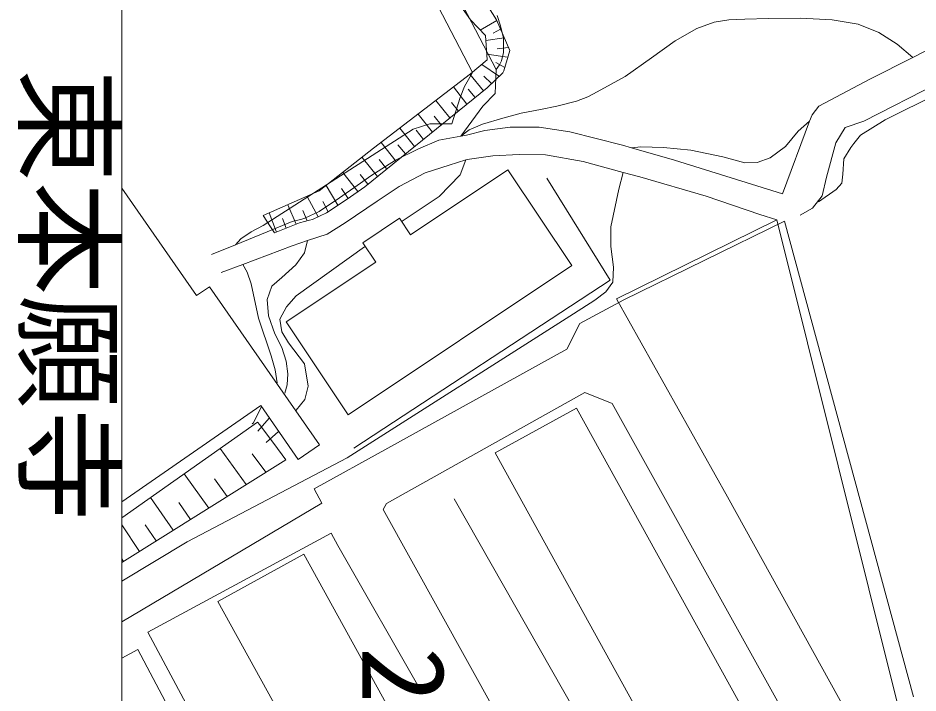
# Model space of a CAD drawing. Units: millimetres on the paper. Extents: x -1 to 831, y -18 to 611.
# Drawn here: x 8.9 to 108.2, y 181 to 255.6 of the extents above; entities that cross this region are included whole.
import ezdxf
from ezdxf.enums import TextEntityAlignment as Align

# ---------------------------------------------------------------- set-up
doc = ezdxf.new("R2010")
doc.units = ezdxf.units.MM
for name, color, linetype, lineweight in [('（基本）縮尺・図枠（1-800Ａ1）', 7, 'Continuous', 18), ('（配置）現況', 8, 'Continuous', 9), ('（配置）現況-文字', 8, 'Continuous', 9), ('（配置）現況-法表示', 8, 'Continuous', 18)]:
    doc.layers.add(name, color=color, linetype=linetype, lineweight=lineweight)
doc.styles.add('ＭＳ ゴシック', font='')
doc.styles.get('ＭＳ ゴシック').set_extended_font_data('MS Gothic')

msp = doc.modelspace()

# ---------------------------------------------------------------- linework, layer by layer
at = {"layer": '（基本）縮尺・図枠（1-800Ａ1）', "lineweight": 13}
msp.add_lwpolyline([(20.364, 11.381), (820.364, 11.381), (820.364, 565.381), (20.364, 565.381)], close=True, dxfattribs=at)
at = {"layer": '（配置）現況'}
for p, q in [((45.359, 275.993), (59.087, 249.536)), ((48.359, 275.568), (61.684, 249.868)), ((61.809, 255.843), (62.172, 254.706)), ((87.347, 255.343), (85.734, 255.106)), ((89.109, 255.418), (87.347, 255.343)), ((91.747, 255.493), (89.109, 255.418)), ((95.272, 255.531), (91.747, 255.493)), ((98.759, 255.343), (95.272, 255.531)), ((101.634, 254.881), (98.759, 255.343)), ((62.172, 254.706), (62.484, 253.343)), ((83.822, 254.393), (81.447, 253.056)), ((85.734, 255.106), (83.822, 254.393)), ((103.909, 253.968), (101.634, 254.881)), ((123.759, 255.193), (102.243, 244.173)), ((115.009, 254.943), (107.647, 251.206)), ((62.484, 253.343), (62.484, 251.756)), ((105.947, 252.681), (103.909, 253.968)), ((81.447, 253.056), (78.822, 251.156)), ((107.647, 251.206), (105.947, 252.681)), ((62.484, 251.756), (62.259, 250.843)), ((62.059, 250.393), (61.684, 249.868)), ((62.259, 250.843), (62.059, 250.393)), ((78.822, 251.156), (75.922, 249.093)), ((107.647, 251.206), (102.922, 248.818)), ((59.087, 249.536), (58.172, 248.009)), ((61.684, 249.868), (61.567, 247.208)), ((75.922, 249.093), (72.809, 247.418)), ((102.922, 248.818), (97.297, 245.818)), ((58.172, 248.009), (57.714, 246.788)), ((72.809, 247.418), (71.784, 246.868)), ((57.714, 246.788), (56.798, 243.889)), ((61.567, 247.208), (60.194, 245.834)), ((70.559, 246.381), (68.359, 245.843)), ((71.784, 246.868), (70.559, 246.381)), ((60.194, 245.834), (57.797, 242.518)), ((66.559, 245.443), (64.447, 245.068)), ((68.359, 245.843), (66.559, 245.443)), ((97.297, 245.818), (96.547, 244.881)), ((62.409, 244.518), (60.159, 243.831)), ((64.447, 245.068), (62.409, 244.518)), ((96.547, 244.881), (96.272, 244.168)), ((54.356, 243.889), (52.525, 243.278)), ((56.798, 243.889), (54.356, 243.889)), ((60.159, 243.831), (58.709, 243.206)), ((63.234, 243.506), (60.422, 243.143)), ((66.409, 243.506), (63.234, 243.506)), ((69.797, 243.006), (66.409, 243.506)), ((96.272, 244.168), (93.284, 236.131)), ((96.272, 244.168), (95.022, 243.068)), ((100.183, 243.486), (99.153, 241.769)), ((102.243, 244.173), (100.183, 243.486)), ((52.525, 243.278), (35.959, 232.643)), ((57.797, 242.518), (55.359, 242.068)), ((58.709, 243.206), (57.797, 242.518)), ((58.422, 242.631), (57.797, 242.518)), ((60.422, 243.143), (58.422, 242.631)), ((75.609, 241.506), (69.797, 243.006)), ((95.022, 243.068), (93.597, 241.381)), ((55.359, 242.068), (53.109, 241.131)), ((76.597, 241.231), (75.609, 241.506)), ((77.634, 241.318), (76.597, 241.231)), ((80.147, 241.268), (77.634, 241.318)), ((93.597, 241.381), (91.909, 240.106)), ((99.153, 241.769), (98.123, 237.992)), ((53.109, 241.131), (50.584, 239.881)), ((61.297, 240.331), (58.484, 239.943)), ((64.222, 240.506), (61.297, 240.331)), ((67.109, 240.443), (64.222, 240.506)), ((71.297, 239.706), (67.109, 240.443)), ((81.359, 239.881), (76.597, 241.231)), ((83.159, 240.981), (80.147, 241.268)), ((86.709, 240.218), (83.159, 240.981)), ((50.584, 239.881), (47.972, 238.193)), ((58.322, 239.906), (56.484, 239.318)), ((58.322, 239.906), (57.709, 238.256)), ((58.484, 239.943), (58.322, 239.906)), ((75.697, 238.506), (71.297, 239.706)), ((93.284, 236.131), (81.359, 239.881)), ((89.109, 239.568), (86.709, 240.218)), ((90.472, 239.593), (89.109, 239.568)), ((91.909, 240.106), (90.472, 239.593)), ((53.847, 238.456), (50.972, 236.943)), ((52.234, 231.631), (62.972, 238.793)), ((56.484, 239.318), (53.847, 238.456)), ((62.972, 238.793), (70.047, 228.231)), ((75.697, 238.506), (75.234, 236.668)), ((77.547, 238.006), (75.697, 238.506)), ((47.972, 238.193), (46.359, 237.056)), ((57.709, 238.256), (55.384, 235.843)), ((84.847, 235.881), (77.547, 238.006)), ((98.123, 237.992), (97.652, 235.931)), ((20.364, 236.768), (28.622, 224.906)), ((46.359, 237.056), (44.409, 235.693)), ((50.972, 236.943), (48.534, 235.331)), ((75.234, 236.668), (74.334, 232.493)), ((44.409, 235.693), (42.147, 234.193)), ((55.384, 235.843), (51.322, 233.143)), ((90.784, 233.881), (84.847, 235.881)), ((97.652, 235.931), (96.584, 234.558)), ((48.534, 235.331), (45.034, 232.943)), ((96.584, 234.558), (95.21, 233.794)), ((40.584, 233.456), (40.247, 233.356)), ((42.147, 234.193), (40.584, 233.456)), ((46.984, 230.731), (51.034, 233.456)), ((51.034, 233.456), (52.234, 231.631)), ((92.659, 233.256), (90.784, 233.881)), ((35.959, 232.643), (34.647, 231.956)), ((39.159, 233.081), (36.397, 231.956)), ((40.247, 233.356), (39.159, 233.081)), ((45.034, 232.943), (43.034, 231.693)), ((74.334, 232.493), (74.334, 230.343)), ((92.659, 233.256), (74.959, 224.568)), ((92.659, 233.256), (106.173, 178.928)), ((36.397, 231.956), (32.909, 230.531)), ((34.647, 231.956), (33.522, 231.193)), ((43.034, 231.693), (40.847, 231.006)), ((32.909, 230.531), (30.272, 229.456)), ((33.522, 231.193), (32.909, 230.531)), ((39.159, 230.418), (33.747, 228.356)), ((40.847, 231.006), (39.159, 230.418)), ((40.847, 231.006), (40.522, 229.631)), ((48.397, 228.606), (46.984, 230.731)), ((40.522, 229.631), (39.559, 228.318)), ((47.172, 230.293), (39.609, 224.881)), ((74.334, 230.343), (74.647, 228.031)), ((38.509, 222.006), (48.397, 228.606)), ((33.747, 228.356), (31.322, 227.443)), ((33.747, 228.356), (34.222, 227.493)), ((34.222, 227.493), (34.647, 226.193)), ((39.559, 228.318), (38.022, 226.918)), ((70.047, 228.231), (45.359, 211.731)), ((74.647, 228.031), (74.572, 226.381)), ((38.022, 226.918), (36.922, 225.931)), ((28.622, 224.906), (30.047, 225.893)), ((30.047, 225.893), (42.197, 208.418)), ((34.647, 226.193), (35.472, 222.418)), ((36.922, 225.931), (36.397, 224.481)), ((74.572, 226.381), (73.797, 225.331)), ((36.397, 224.481), (36.547, 222.668)), ((39.609, 224.881), (38.547, 223.656)), ((73.797, 225.331), (72.584, 224.418)), ((87.222, 202.693), (74.959, 224.568)), ((38.547, 223.656), (37.797, 222.318)), ((72.584, 224.418), (70.209, 222.893)), ((36.547, 222.668), (37.259, 220.693)), ((70.209, 222.893), (45.247, 206.981)), ((35.472, 222.418), (36.872, 218.268)), ((37.797, 222.318), (38.047, 220.918)), ((45.359, 211.731), (38.509, 222.006)), ((37.259, 220.693), (38.047, 219.168)), ((38.047, 220.918), (38.784, 219.681)), ((38.784, 219.681), (40.522, 217.368)), ((38.047, 219.168), (38.522, 217.656)), ((36.872, 218.268), (37.309, 216.718)), ((38.522, 217.656), (38.684, 216.281)), ((37.309, 216.718), (37.534, 215.256)), ((40.522, 217.368), (40.934, 214.906)), ((38.684, 216.281), (38.634, 215.068)), ((38.634, 215.068), (38.347, 214.131)), ((40.934, 214.906), (40.584, 213.418)), ((71.472, 214.193), (49.584, 201.943)), ((74.472, 213.006), (71.472, 214.193)), ((35.697, 212.781), (20.364, 202.128)), ((35.734, 212.581), (34.897, 210.856)), ((39.847, 206.793), (35.697, 212.781)), ((40.584, 213.418), (39.609, 212.268)), ((90.334, 184.443), (74.472, 213.006)), ((61.572, 207.531), (70.559, 212.493)), ((70.559, 212.493), (93.509, 170.893)), ((34.897, 210.856), (34.772, 210.756)), ((36.634, 211.356), (35.397, 209.931)), ((37.659, 209.906), (36.322, 208.693)), ((42.197, 208.418), (39.847, 206.793)), ((45.247, 206.981), (27.584, 197.731)), ((84.509, 165.931), (61.572, 207.531)), ((105.897, 168.881), (87.222, 202.693)), ((49.584, 201.943), (49.209, 201.268)), ((49.209, 201.268), (73.197, 158.068)), ((23.247, 187.743), (43.484, 198.656)), ((43.484, 198.656), (44.209, 197.318)), ((27.584, 197.731), (20.364, 193.39)), ((44.209, 197.318), (53.584, 180.881)), ((30.984, 191.131), (40.472, 196.356)), ((40.472, 196.356), (74.884, 133.818)), ((65.397, 128.606), (30.984, 191.131)), ((55.934, 126.781), (23.247, 187.743)), ((20.364, 184.871), (22.147, 185.818)), ((22.147, 185.818), (27.584, 175.568)), ((96.272, 173.693), (90.334, 184.443))]:
    msp.add_line(p, q, dxfattribs=at)
at = {"layer": '（配置）現況-法表示'}
for p, q in [((49.185, 275.436), (61.723, 255.373)), ((58.848, 255.373), (55.448, 260.211)), ((60.498, 253.636), (58.848, 255.373)), ((61.773, 255.286), (59.923, 254.236)), ((61.723, 255.373), (63.173, 251.973)), ((62.173, 254.348), (61.348, 253.873)), ((60.698, 250.948), (60.498, 253.636)), ((62.573, 253.386), (60.535, 253.061)), ((63.023, 252.323), (61.81, 252.161)), ((62.948, 251.223), (60.66, 251.573)), ((63.173, 251.973), (62.51, 249.736)), ((58.848, 249.398), (60.698, 250.948)), ((62.035, 249.111), (60.085, 250.423)), ((62.623, 250.086), (61.66, 250.636)), ((48.16, 241.173), (58.848, 249.398)), ((60.298, 247.536), (58.773, 249.348)), ((62.435, 249.498), (60.698, 247.861)), ((62.51, 249.736), (62.435, 249.498)), ((61.185, 248.323), (60.335, 249.123)), ((60.698, 247.861), (47.185, 236.923)), ((58.46, 246.036), (56.96, 247.948)), ((59.373, 246.786), (58.598, 247.698)), ((56.573, 244.523), (55.035, 246.461)), ((110.448, 247.223), (104.623, 244.311)), ((57.523, 245.286), (56.76, 246.248)), ((54.648, 242.961), (53.06, 244.948)), ((55.61, 243.748), (54.823, 244.723)), ((104.623, 244.311), (101.873, 242.623)), ((52.66, 241.361), (51.06, 243.411)), ((53.66, 242.161), (52.86, 243.173)), ((101.873, 242.623), (101.16, 241.686)), ((50.648, 239.723), (48.985, 241.811)), ((51.66, 240.548), (50.848, 241.573)), ((101.16, 241.686), (100.81, 241.248)), ((42.16, 236.461), (48.16, 241.173)), ((100.81, 241.248), (100.048, 239.998)), ((48.573, 238.048), (46.885, 240.173)), ((49.61, 238.886), (48.773, 239.936)), ((100.048, 239.998), (99.935, 238.323)), ((46.435, 236.398), (44.76, 238.498)), ((47.523, 237.198), (46.673, 238.273)), ((67.26, 237.861), (74.26, 226.598)), ((99.935, 238.323), (99.81, 237.311)), ((35.985, 233.748), (42.16, 236.461)), ((44.198, 234.886), (42.923, 237.073)), ((45.335, 235.623), (44.623, 236.736)), ((47.185, 236.923), (45.235, 235.561)), ((99.185, 236.623), (97.235, 235.248)), ((99.81, 237.311), (99.185, 236.623)), ((42.035, 233.598), (40.81, 235.861)), ((45.235, 235.561), (42.973, 234.061)), ((39.598, 232.786), (38.71, 234.936)), ((43.16, 234.173), (42.548, 235.286)), ((36.785, 232.511), (35.985, 233.748)), ((37.435, 231.911), (36.635, 234.036)), ((38.523, 232.348), (38.11, 233.436)), ((40.835, 233.161), (40.335, 234.298)), ((42.973, 234.061), (41.41, 233.323)), ((37.223, 231.823), (36.785, 232.511)), ((39.985, 232.948), (37.223, 231.823)), ((41.073, 233.223), (39.985, 232.948)), ((41.41, 233.323), (41.073, 233.223)), ((93.485, 233.123), (75.785, 224.436)), ((93.485, 233.123), (107.723, 180.598)), ((74.26, 226.598), (45.985, 208.061)), ((75.785, 224.436), (70.923, 221.811)), ((70.923, 221.811), (69.485, 218.998)), ((69.485, 218.998), (49.723, 208.061)), ((20.364, 200.383), (35.36, 210.936)), ((35.36, 210.936), (35.598, 210.623)), ((35.598, 210.623), (36.223, 209.798)), ((36.223, 209.798), (37.148, 208.561)), ((37.148, 208.561), (38.473, 206.786)), ((34.11, 204.061), (31.21, 208.011)), ((49.723, 208.061), (41.598, 203.561)), ((38.473, 206.786), (20.364, 195.42)), ((36.26, 205.398), (34.76, 207.423)), ((29.973, 201.448), (27.273, 205.236)), ((32.01, 202.723), (30.61, 204.661)), ((26.06, 198.986), (23.548, 202.611)), ((41.598, 203.561), (42.435, 201.998)), ((42.435, 201.998), (20.364, 188.888)), ((27.973, 200.198), (26.685, 202.048)), ((57.06, 202.473), (79.773, 162.473)), ((22.323, 196.648), (20.364, 199.592)), ((24.173, 197.811), (22.948, 199.586)), ((20.56, 195.536), (20.364, 195.83))]:
    msp.add_line(p, q, dxfattribs=at)

# ---------------------------------------------------------------- texts
at = {"layer": '（配置）現況-文字', "style": 'ＭＳ ゴシック'}
for s, p in [('東本願寺', (7.184, 249.956)), ('22.5', (44.159, 186.118))]:
    msp.add_text(s, height=9.164, rotation=270, dxfattribs=at).set_placement(p, align=Align.BOTTOM_LEFT)

doc.saveas('drawing.dxf')
